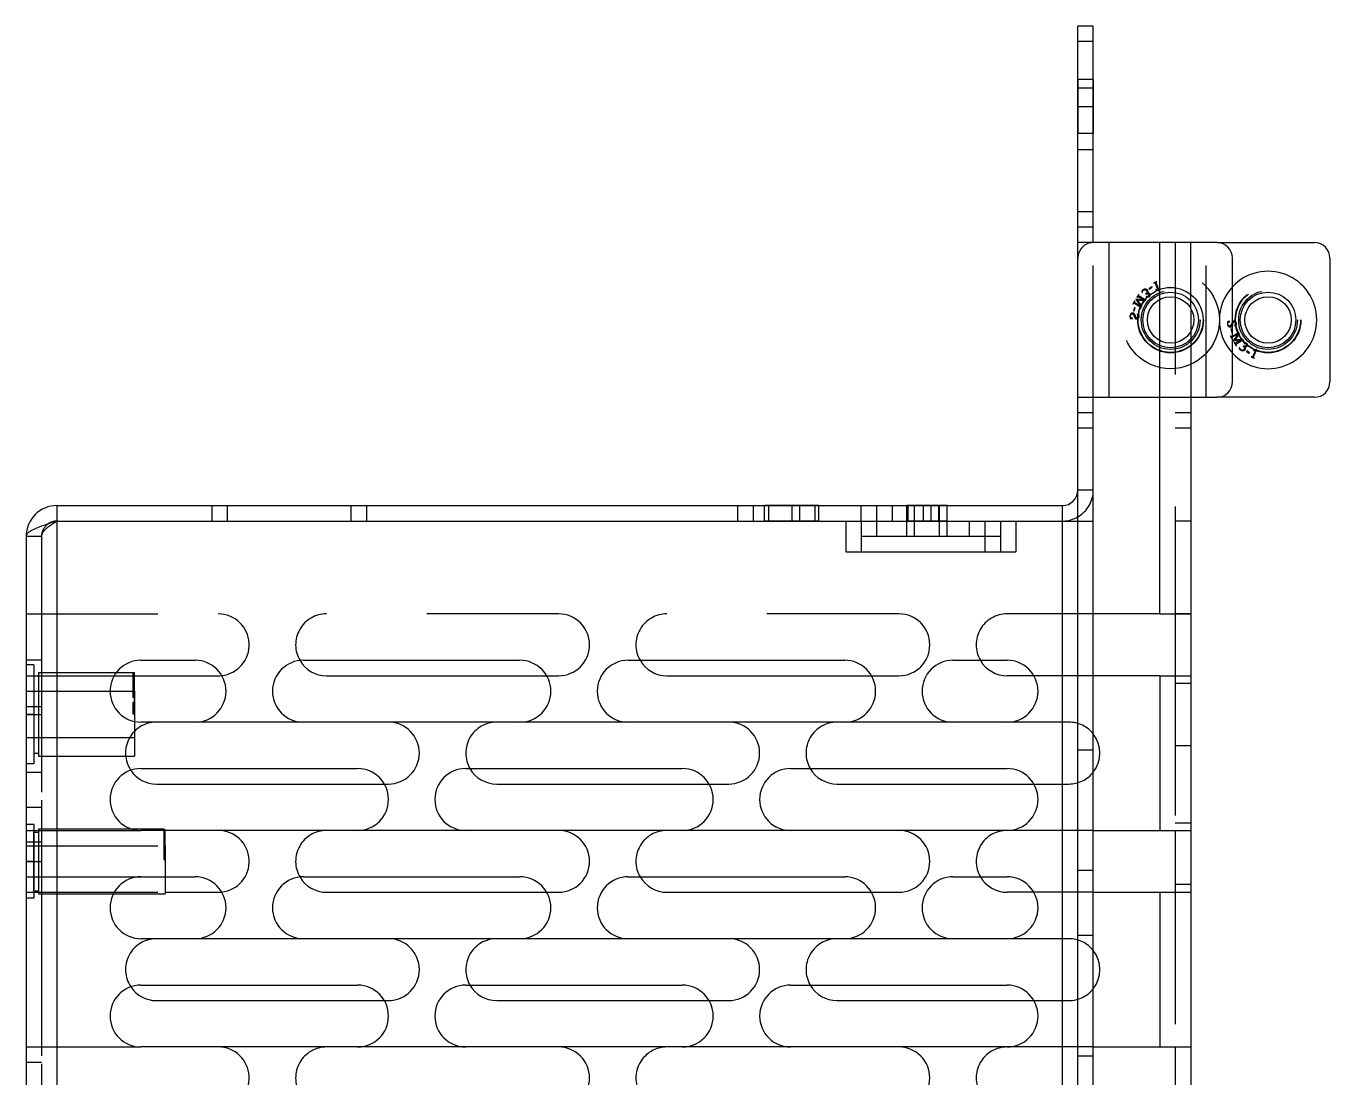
# Model space of a CAD drawing. Header units: millimetres. Extents: x 0 to 8948, y -1340 to 1100.
# Drawn here: x 4561 to 4645.3, y -681.3 to -613.3 of the extents above; entities that cross this region are included whole.
import ezdxf

# ---------------------------------------------------------------- set-up
doc = ezdxf.new("R2010")
doc.units = ezdxf.units.MM
doc.header["$LTSCALE"] = 85.25
doc.linetypes.add('HIDDEN', pattern=[0.2, 0.1, -0.1])
doc.layers.get('0').update_dxf_attribs({"linetype": 'CONTINUOUS'})
doc.layers.add('02___PRT_ALL_AXES', color=7, linetype='CONTINUOUS')
doc.layers.add('DEFAULT_2', color=8, linetype='HIDDEN')

msp = doc.modelspace()

# ---------------------------------------------------------------- linework, layer by layer
at = {"color": 3, "linetype": 'Continuous'}
for p, q in [((4628.959, -866.829), (4628.959, -613.329)), ((4637.959, -627.329), (4628.959, -627.329)), ((4630.959, -627.329), (4630.959, -637.329)), ((4638.959, -636.329), (4638.959, -628.329)), ((4628.959, -637.329), (4637.959, -637.329)), ((4562.959, -644.329), (4627.959, -644.329)), ((4562.959, -850.329), (4562.959, -645.329)), ((4562.959, -645.329), (4613.959, -645.329)), ((4613.959, -645.329), (4613.959, -647.329)), ((4614.959, -645.329), (4614.959, -647.329)), ((4622.959, -647.329), (4622.959, -645.329)), ((4623.959, -645.329), (4623.959, -647.329)), ((4623.959, -645.329), (4628.959, -645.329)), ((4627.959, -787.574), (4627.959, -645.329)), ((4560.959, -646.329), (4560.959, -849.329)), ((4613.959, -647.329), (4623.959, -647.329)), ((4568.388, -654.329), (4571.888, -654.329)), ((4578.888, -654.329), (4592.888, -654.329)), ((4599.888, -654.329), (4613.888, -654.329)), ((4620.888, -654.329), (4624.388, -654.329)), ((4571.888, -658.329), (4568.388, -658.329)), ((4592.888, -658.329), (4578.888, -658.329)), ((4613.888, -658.329), (4599.888, -658.329)), ((4624.388, -658.329), (4620.888, -658.329)), ((4568.388, -661.329), (4582.388, -661.329)), ((4589.388, -661.329), (4603.388, -661.329)), ((4610.388, -661.329), (4624.388, -661.329)), ((4582.388, -665.329), (4568.388, -665.329)), ((4603.388, -665.329), (4589.388, -665.329)), ((4624.388, -665.329), (4610.388, -665.329)), ((4635.259, -665.329), (4635.259, -669.329)), ((4568.388, -668.329), (4571.888, -668.329)), ((4578.888, -668.329), (4592.888, -668.329)), ((4599.888, -668.329), (4613.888, -668.329)), ((4620.888, -668.329), (4624.388, -668.329)), ((4571.888, -672.329), (4568.388, -672.329)), ((4592.888, -672.329), (4578.888, -672.329)), ((4613.888, -672.329), (4599.888, -672.329)), ((4624.388, -672.329), (4620.888, -672.329)), ((4568.388, -675.329), (4582.388, -675.329)), ((4589.388, -675.329), (4603.388, -675.329)), ((4610.388, -675.329), (4624.388, -675.329)), ((4582.388, -679.329), (4568.388, -679.329)), ((4603.388, -679.329), (4589.388, -679.329)), ((4624.388, -679.329), (4610.388, -679.329)), ((4635.259, -679.329), (4635.259, -683.329))]:
    msp.add_line(p, q, dxfattribs=at)
at = {"color": 7, "linetype": 'Continuous'}
for p, q in [((4629.959, -613.329), (4628.959, -613.329)), ((4629.959, -627.329), (4629.959, -613.329)), ((4629.959, -614.329), (4628.959, -614.329)), ((4629.959, -625.329), (4628.959, -625.329)), ((4629.959, -626.329), (4628.959, -626.329)), ((4637.959, -627.329), (4644.259, -627.329)), ((4645.259, -628.329), (4645.259, -636.329)), ((4634.259, -633.65), (4634.259, -631.009)), ((4636.259, -631.586), (4636.259, -633.073)), ((4639.095, -632.7), (4639.094, -632.688)), ((4639.094, -632.7), (4639.198, -632.692)), ((4639.316, -633.084), (4639.303, -633.092)), ((4639.303, -633.092), (4639.338, -633.168)), ((4639.338, -633.168), (4638.959, -633.396)), ((4638.959, -633.427), (4639.342, -633.196)), ((4639.342, -633.196), (4639.002, -633.683)), ((4639.002, -633.683), (4639.538, -633.598)), ((4639.079, -633.774), (4639.066, -633.781)), ((4639.116, -633.815), (4639.079, -633.774)), ((4639.122, -633.636), (4639.404, -633.231)), ((4639.603, -633.561), (4639.122, -633.636)), ((4639.538, -633.598), (4639.175, -633.817)), ((4639.213, -633.997), (4639.186, -633.922)), ((4639.216, -633.874), (4639.57, -633.661)), ((4639.64, -633.673), (4639.679, -633.715)), ((4639.679, -633.715), (4639.691, -633.707)), ((4639.695, -633.843), (4639.701, -633.86)), ((4639.2, -634.004), (4639.213, -633.997)), ((4639.412, -634.129), (4639.395, -634.136)), ((4639.647, -634.019), (4639.643, -634.038)), ((4639.878, -634.329), (4639.858, -634.363)), ((4639.858, -634.363), (4640.04, -634.477)), ((4640.061, -634.443), (4639.878, -634.329)), ((4640.04, -634.477), (4640.061, -634.443)), ((4640.178, -634.71), (4640.172, -634.723)), ((4640.225, -634.721), (4640.178, -634.71)), ((4640.44, -634.285), (4640.268, -634.7)), ((4640.308, -634.288), (4640.313, -634.308)), ((4640.313, -634.308), (4640.44, -634.285)), ((4640.323, -634.723), (4640.523, -634.241)), ((4640.374, -634.792), (4640.338, -634.769)), ((4640.523, -634.241), (4640.495, -634.23)), ((4640.369, -634.805), (4640.374, -634.792)), ((4629.959, -731.329), (4629.959, -637.329)), ((4634.259, -651.329), (4634.259, -637.329)), ((4636.259, -637.329), (4636.259, -651.329)), ((4644.259, -637.329), (4637.959, -637.329)), ((4629.959, -638.329), (4628.959, -638.329)), ((4629.959, -639.329), (4628.959, -639.329)), ((4562.959, -645.329), (4562.959, -644.329)), ((4627.959, -645.329), (4627.959, -644.329)), ((4613.959, -645.329), (4623.959, -645.329)), ((4623.959, -646.329), (4622.959, -646.329)), ((4634.259, -651.329), (4636.259, -651.329)), ((4567.859, -655.136), (4567.859, -655.147)), ((4567.859, -655.136), (4567.959, -655.136)), ((4567.859, -655.147), (4567.959, -655.147)), ((4567.859, -655.471), (4567.859, -655.563)), ((4567.859, -655.471), (4567.959, -655.471)), ((4567.959, -655.479), (4567.859, -655.479)), ((4567.959, -655.523), (4567.859, -655.523)), ((4567.959, -655.536), (4567.859, -655.536)), ((4567.959, -655.539), (4567.859, -655.539)), ((4567.859, -655.563), (4567.959, -655.563)), ((4567.959, -657.829), (4567.959, -655.129)), ((4567.959, -655.329), (4573.388, -655.329)), ((4580.388, -655.329), (4594.611, -655.329)), ((4602.388, -655.329), (4615.611, -655.329)), ((4634.259, -655.329), (4634.259, -665.329)), ((4634.259, -655.329), (4636.259, -655.329)), ((4636.259, -655.329), (4636.259, -719.659)), ((4567.859, -657.079), (4567.859, -657.198)), ((4567.859, -657.079), (4567.959, -657.079)), ((4567.859, -657.198), (4567.959, -657.198)), ((4569.388, -662.329), (4584.111, -662.329)), ((4591.388, -662.329), (4605.111, -662.329)), ((4613.388, -662.329), (4626.111, -662.329)), ((4569.859, -665.234), (4569.859, -665.259)), ((4569.859, -665.259), (4569.959, -665.259)), ((4629.959, -665.329), (4636.259, -665.329)), ((4569.959, -669.329), (4573.388, -669.329)), ((4580.388, -669.329), (4594.611, -669.329)), ((4602.388, -669.329), (4615.611, -669.329)), ((4626.111, -669.329), (4624.388, -669.329)), ((4629.959, -669.329), (4636.259, -669.329)), ((4634.259, -669.329), (4634.259, -679.329)), ((4569.388, -676.329), (4584.111, -676.329)), ((4591.388, -676.329), (4605.111, -676.329)), ((4613.388, -676.329), (4626.111, -676.329)), ((4629.959, -679.329), (4636.259, -679.329))]:
    msp.add_line(p, q, dxfattribs=at)
for centre, radius in [((4634.959, -632.329), 1.8), ((4641.259, -632.329), 1.8), ((4634.959, -632.329), 1.5), ((4641.259, -632.329), 1.5)]:
    msp.add_circle(centre, radius, dxfattribs=at)
at = {"color": 3, "linetype": 'Continuous'}
for centre, radius, start, end in [((4637.959, -628.329), 1, 0, 90), ((4637.959, -636.329), 1, 270, 0), ((4627.959, -643.329), 1, 270, 0), ((4562.959, -646.329), 2, 90, 180), ((4568.388, -656.329), 2, 90, 270), ((4571.888, -656.329), 2, 270, 90), ((4578.888, -656.329), 2, 90, 270), ((4592.888, -656.329), 2, 270, 90), ((4599.888, -656.329), 2, 90, 270), ((4613.888, -656.329), 2, 270, 90), ((4620.888, -656.329), 2, 90, 270), ((4624.388, -656.329), 2, 270, 90), ((4568.388, -663.329), 2, 90, 270), ((4582.388, -663.329), 2, 270, 90), ((4589.388, -663.329), 2, 90, 270), ((4603.388, -663.329), 2, 270, 90), ((4610.388, -663.329), 2, 90, 270), ((4624.388, -663.329), 2, 270, 90), ((4568.388, -670.329), 2, 90, 270), ((4571.888, -670.329), 2, 270, 90), ((4578.888, -670.329), 2, 90, 270), ((4592.888, -670.329), 2, 270, 90), ((4599.888, -670.329), 2, 90, 270), ((4613.888, -670.329), 2, 270, 90), ((4620.888, -670.329), 2, 90, 270), ((4624.388, -670.329), 2, 270, 90), ((4568.388, -677.329), 2, 90, 270), ((4582.388, -677.329), 2, 270, 90), ((4589.388, -677.329), 2, 90, 270), ((4603.388, -677.329), 2, 270, 90), ((4610.388, -677.329), 2, 90, 270), ((4624.388, -677.329), 2, 270, 90)]:
    msp.add_arc(centre, radius, start, end, dxfattribs=at)
at = {"color": 7, "linetype": 'Continuous'}
for centre, radius, start, end in [((4644.259, -628.329), 1, 0, 90), ((4641.259, -632.329), 3.15, 222.95825, 137.04274), ((4640.878, -632.896), 1.438, 207.53662, 211.08982), ((4644.259, -636.329), 1, 270, 0), ((4562.959, -646.329), 1, 90, 125.03149), ((4627.959, -643.329), 2, 271.54435, 300.13533), ((4580.388, -653.329), 2, 210.7896, 270), ((4602.388, -653.329), 2, 210.12825, 270), ((4573.388, -653.329), 2, 270, 276.10088), ((4628.388, -660.329), 2, 321.87082, 38.12918), ((4569.388, -660.329), 2, 214.01758, 270), ((4591.388, -660.329), 2, 210.12825, 270), ((4613.388, -660.329), 2, 210.12825, 270), ((4580.388, -667.329), 2, 210.7896, 270), ((4602.388, -667.329), 2, 210.12825, 270), ((4624.388, -667.329), 2, 210.12825, 270), ((4573.388, -667.329), 2, 270, 276.10088), ((4628.388, -674.329), 2, 321.87082, 38.12918), ((4569.388, -674.329), 2, 214.01758, 270), ((4591.388, -674.329), 2, 210.12825, 270), ((4613.388, -674.329), 2, 210.12825, 270)]:
    msp.add_arc(centre, radius, start, end, dxfattribs=at)
for points in [[(4638.959, -632.647), (4638.967, -632.63), (4638.975, -632.611), (4638.983, -632.591)], [(4639.058, -632.394), (4639.023, -632.397), (4638.994, -632.412), (4638.97, -632.44)], [(4638.983, -632.591), (4639.006, -632.532), (4639.024, -632.492), (4639.039, -632.472)], [(4639.039, -632.472), (4639.054, -632.453), (4639.072, -632.442), (4639.092, -632.44)], [(4639.169, -632.432), (4639.137, -632.402), (4639.1, -632.389), (4639.058, -632.394)], [(4639.092, -632.44), (4639.117, -632.438), (4639.14, -632.446), (4639.161, -632.466)], [(4639.198, -632.545), (4639.205, -632.614), (4639.171, -632.661), (4639.094, -632.688)], [(4639.161, -632.466), (4639.182, -632.486), (4639.195, -632.513), (4639.198, -632.545)], [(4639.224, -632.557), (4639.218, -632.504), (4639.199, -632.462), (4639.169, -632.432)], [(4639.198, -632.692), (4639.221, -632.655), (4639.23, -632.609), (4639.224, -632.557)], [(4639.359, -633.161), (4639.334, -633.119), (4639.319, -633.094), (4639.316, -633.084)], [(4639.066, -633.781), (4639.093, -633.823), (4639.116, -633.859), (4639.136, -633.891)], [(4639.141, -633.831), (4639.134, -633.831), (4639.126, -633.825), (4639.116, -633.815)], [(4639.136, -633.891), (4639.15, -633.916), (4639.172, -633.953), (4639.2, -634.004)], [(4639.175, -633.817), (4639.159, -633.826), (4639.148, -633.831), (4639.141, -633.831)], [(4639.186, -633.922), (4639.182, -633.912), (4639.182, -633.904), (4639.186, -633.897)], [(4639.186, -633.897), (4639.189, -633.891), (4639.2, -633.883), (4639.216, -633.874)], [(4639.404, -633.231), (4639.395, -633.218), (4639.379, -633.195), (4639.359, -633.161)], [(4639.57, -633.661), (4639.584, -633.652), (4639.597, -633.647), (4639.607, -633.65)], [(4639.607, -633.65), (4639.616, -633.652), (4639.627, -633.659), (4639.64, -633.673)], [(4639.691, -633.707), (4639.677, -633.686), (4639.662, -633.664), (4639.647, -633.639)], [(4639.804, -633.816), (4639.772, -633.814), (4639.736, -633.823), (4639.695, -633.843)], [(4639.701, -633.86), (4639.728, -633.848), (4639.755, -633.843), (4639.78, -633.846)], [(4639.78, -633.846), (4639.806, -633.85), (4639.829, -633.859), (4639.847, -633.876)], [(4639.894, -633.856), (4639.866, -633.83), (4639.836, -633.818), (4639.804, -633.816)], [(4639.847, -633.876), (4639.865, -633.892), (4639.875, -633.912), (4639.877, -633.934)], [(4639.877, -633.934), (4639.88, -633.957), (4639.873, -633.978), (4639.856, -633.996)], [(4639.938, -633.935), (4639.934, -633.905), (4639.919, -633.879), (4639.894, -633.856)], [(4639.921, -634.006), (4639.937, -633.988), (4639.942, -633.965), (4639.938, -633.935)], [(4639.395, -634.136), (4639.386, -634.146), (4639.386, -634.162), (4639.396, -634.184)], [(4639.396, -634.184), (4639.406, -634.205), (4639.426, -634.231), (4639.457, -634.259)], [(4639.432, -634.136), (4639.426, -634.131), (4639.42, -634.128), (4639.412, -634.129)], [(4639.448, -634.171), (4639.444, -634.154), (4639.439, -634.142), (4639.432, -634.136)], [(4639.486, -634.258), (4639.468, -634.242), (4639.455, -634.213), (4639.448, -634.171)], [(4639.457, -634.259), (4639.505, -634.302), (4639.558, -634.323), (4639.617, -634.321)], [(4639.59, -634.287), (4639.547, -634.292), (4639.513, -634.282), (4639.486, -634.258)], [(4639.701, -634.228), (4639.67, -634.263), (4639.633, -634.282), (4639.59, -634.287)], [(4639.617, -634.321), (4639.674, -634.319), (4639.723, -634.296), (4639.763, -634.252)], [(4639.643, -634.038), (4639.674, -634.039), (4639.698, -634.046), (4639.715, -634.062)], [(4639.699, -634.021), (4639.681, -634.02), (4639.663, -634.019), (4639.647, -634.019)], [(4639.856, -633.996), (4639.833, -634.021), (4639.781, -634.029), (4639.699, -634.021)], [(4639.743, -634.138), (4639.74, -634.17), (4639.726, -634.2), (4639.701, -634.228)], [(4639.715, -634.062), (4639.737, -634.081), (4639.746, -634.106), (4639.743, -634.138)], [(4639.755, -634.042), (4639.797, -634.045), (4639.831, -634.045), (4639.858, -634.04)], [(4639.808, -634.142), (4639.807, -634.102), (4639.789, -634.069), (4639.755, -634.042)], [(4639.763, -634.252), (4639.793, -634.218), (4639.808, -634.181), (4639.808, -634.142)], [(4639.858, -634.04), (4639.884, -634.035), (4639.905, -634.023), (4639.921, -634.006)], [(4640.172, -634.723), (4640.201, -634.734), (4640.235, -634.746), (4640.272, -634.762)], [(4640.268, -634.7), (4640.26, -634.718), (4640.245, -634.725), (4640.225, -634.721)], [(4640.272, -634.762), (4640.308, -634.777), (4640.34, -634.791), (4640.369, -634.805)], [(4640.495, -634.23), (4640.419, -634.259), (4640.357, -634.278), (4640.308, -634.288)], [(4640.338, -634.769), (4640.32, -634.757), (4640.315, -634.742), (4640.323, -634.723)]]:
    msp.add_open_spline(points, degree=3, dxfattribs=at)
at = {"color": 3, "linetype": 'Continuous'}
for points, knots in [([(4562.385, -645.515), (4562.193, -645.579), (4561.843, -645.7), (4561.441, -645.868), (4561.193, -646.014), (4561.04, -646.132), (4560.959, -646.254), (4560.959, -646.329)], [0, 0, 0, 0, 0.358974, 0.654126, 0.770894, 0.865748, 1, 1, 1, 1]), ([(4562.959, -645.329), (4562.815, -645.375), (4562.623, -645.436), (4562.432, -645.499), (4562.385, -645.515)], [0, 0, 0, 0, 0.754218, 1, 1, 1, 1])]:
    msp.add_open_spline(points, degree=3, knots=knots, dxfattribs=at)
at = {"layer": '02___PRT_ALL_AXES', "color": 8, "linetype": 'HIDDEN'}
for p, q in [((4629.959, -616.779), (4628.959, -616.779)), ((4628.959, -616.78), (4628.959, -620.279)), ((4629.959, -616.78), (4629.959, -620.279)), ((4628.959, -618.529), (4629.959, -618.529)), ((4629.959, -620.279), (4628.959, -620.279)), ((4629.959, -621.329), (4628.959, -621.329)), ((4608.709, -645.329), (4608.709, -644.329)), ((4612.209, -644.329), (4608.709, -644.329)), ((4610.459, -644.329), (4610.459, -645.329)), ((4612.209, -645.329), (4612.209, -644.329)), ((4617.909, -646.329), (4617.909, -644.329)), ((4620.509, -644.329), (4617.909, -644.329)), ((4618.409, -646.329), (4618.409, -644.329)), ((4618.959, -644.329), (4618.959, -645.329)), ((4619.459, -644.329), (4619.459, -645.329)), ((4620.009, -646.329), (4620.009, -644.329)), ((4620.509, -646.329), (4620.509, -644.329)), ((4612.209, -645.329), (4608.709, -645.329)), ((4620.509, -645.329), (4617.909, -645.329)), ((4620.509, -646.329), (4617.909, -646.329)), ((4629.959, -651.329), (4624.388, -651.329)), ((4636.259, -651.329), (4635.259, -651.329)), ((4561.959, -654.329), (4560.959, -654.329)), ((4560.959, -654.33), (4560.959, -775.329)), ((4561.959, -654.33), (4561.959, -775.329)), ((4561.759, -655.129), (4566.789, -655.129)), ((4629.959, -655.329), (4626.111, -655.329)), ((4635.259, -655.329), (4636.259, -655.329)), ((4636.259, -655.829), (4635.259, -655.829)), ((4635.259, -655.83), (4635.259, -668.829)), ((4636.259, -655.83), (4636.259, -668.829)), ((4560.959, -656.329), (4567.959, -656.329)), ((4567.959, -656.329), (4567.959, -657.829)), ((4561.959, -657.329), (4560.959, -657.329)), ((4560.959, -657.829), (4561.959, -657.829)), ((4567.959, -658.278), (4567.959, -660.529)), ((4560.959, -659.329), (4567.959, -659.329)), ((4635.259, -659.829), (4636.259, -659.829)), ((4561.759, -660.529), (4567.959, -660.529)), ((4561.959, -661.579), (4560.959, -661.579)), ((4560.959, -663.829), (4561.959, -663.829)), ((4635.259, -664.829), (4636.259, -664.829)), ((4561.459, -669.224), (4561.459, -665.434)), ((4561.459, -665.434), (4561.759, -665.434)), ((4561.759, -665.234), (4561.759, -669.424)), ((4561.759, -665.234), (4567.807, -665.234)), ((4561.959, -666.079), (4560.959, -666.079)), ((4560.959, -666.329), (4569.959, -666.329)), ((4569.959, -666.329), (4569.959, -668.329)), ((4560.959, -667.329), (4561.959, -667.329)), ((4560.959, -668.329), (4569.959, -668.329)), ((4561.459, -669.224), (4561.759, -669.224)), ((4636.259, -668.829), (4635.259, -668.829)), ((4561.759, -669.424), (4566.606, -669.424)), ((4561.959, -680.329), (4560.959, -680.329))]:
    msp.add_line(p, q, dxfattribs=at)
at = {"layer": '02___PRT_ALL_AXES', "color": 7, "linetype": 'Continuous'}
for p, q in [((4634.259, -651.329), (4629.959, -651.329)), ((4636.259, -651.329), (4636.259, -655.329)), ((4566.789, -655.129), (4567.959, -655.129)), ((4626.111, -655.329), (4624.388, -655.329)), ((4634.259, -655.329), (4629.959, -655.329)), ((4567.959, -657.829), (4567.959, -658.278)), ((4567.807, -665.234), (4569.859, -665.234)), ((4569.959, -668.329), (4569.959, -669.424)), ((4566.606, -669.424), (4569.959, -669.424))]:
    msp.add_line(p, q, dxfattribs=at)
at = {"layer": '02___PRT_ALL_AXES', "color": 3, "linetype": 'Continuous'}
msp.add_line((4635.259, -651.329), (4635.259, -655.329), dxfattribs=at)
msp.add_circle((4634.959, -632.329), 2.1, dxfattribs=at)
at = {"layer": '02___PRT_ALL_AXES', "color": 8, "linetype": 'HIDDEN'}
msp.add_circle((4641.259, -632.329), 2.1, dxfattribs=at)
msp.add_arc((4624.388, -653.329), 2, 90, 210.12825, dxfattribs=at)
at = {"layer": '02___PRT_ALL_AXES', "color": 7, "linetype": 'Continuous'}
msp.add_arc((4624.388, -653.329), 2, 210.12825, 270, dxfattribs=at)
at = {"layer": 'DEFAULT_2', "color": 8, "linetype": 'HIDDEN'}
for p, q in [((4628.959, -617.329), (4629.959, -617.329)), ((4629.959, -637.329), (4629.959, -627.329)), ((4634.259, -631.009), (4634.259, -627.329)), ((4635.259, -627.329), (4635.259, -651.329)), ((4636.259, -631.586), (4636.259, -627.329)), ((4637.259, -637.329), (4637.259, -627.329)), ((4633.095, -630.523), (4633.112, -630.53)), ((4633.74, -630.182), (4633.558, -630.296)), ((4633.558, -630.296), (4633.578, -630.33)), ((4633.578, -630.33), (4633.761, -630.216)), ((4633.761, -630.216), (4633.74, -630.182)), ((4633.872, -629.936), (4633.878, -629.949)), ((4633.878, -629.949), (4633.925, -629.938)), ((4633.968, -629.959), (4634.14, -630.374)), ((4634.013, -630.351), (4634.008, -630.371)), ((4634.14, -630.374), (4634.013, -630.351)), ((4634.223, -630.418), (4634.023, -629.936)), ((4634.038, -629.89), (4634.074, -629.867)), ((4634.074, -629.867), (4634.069, -629.854)), ((4634.195, -630.429), (4634.223, -630.418)), ((4632.517, -631.292), (4632.529, -631.299)), ((4632.529, -631.299), (4632.563, -631.261)), ((4632.615, -631.174), (4632.651, -631.098)), ((4632.626, -631.243), (4633.038, -631.491)), ((4632.651, -631.098), (4632.638, -631.09)), ((4633.042, -631.463), (4632.64, -631.221)), ((4632.702, -630.976), (4633.042, -631.463)), ((4633.238, -631.061), (4632.702, -630.976)), ((4632.766, -630.877), (4632.779, -630.885)), ((4632.779, -630.885), (4632.816, -630.844)), ((4633.104, -631.428), (4632.822, -631.023)), ((4632.822, -631.023), (4633.303, -631.098)), ((4632.875, -630.842), (4633.238, -631.061)), ((4632.886, -630.736), (4632.913, -630.662)), ((4632.913, -630.662), (4632.9, -630.655)), ((4633.27, -630.998), (4632.916, -630.785)), ((4633.379, -630.944), (4633.34, -630.986)), ((4633.343, -630.621), (4633.347, -630.64)), ((4633.391, -630.952), (4633.379, -630.944)), ((4633.401, -630.799), (4633.395, -630.816)), ((4632.358, -632.233), (4632.493, -632.238)), ((4632.493, -632.238), (4632.495, -632.225)), ((4632.625, -631.528), (4632.562, -631.734)), ((4632.562, -631.734), (4632.599, -631.745)), ((4632.599, -631.745), (4632.662, -631.539)), ((4632.662, -631.539), (4632.625, -631.528)), ((4632.795, -631.959), (4632.794, -631.971)), ((4632.898, -631.967), (4632.795, -631.959)), ((4633.038, -631.491), (4633.003, -631.567)), ((4633.003, -631.567), (4633.016, -631.575)), ((4636.259, -633.073), (4636.259, -637.329)), ((4638.793, -632.421), (4638.658, -632.426)), ((4638.793, -632.421), (4638.795, -632.434)), ((4638.899, -632.914), (4638.862, -632.925)), ((4638.862, -632.925), (4638.925, -633.131)), ((4638.962, -633.12), (4638.899, -632.914)), ((4634.259, -637.329), (4634.259, -633.65)), ((4638.829, -633.36), (4638.817, -633.367)), ((4638.863, -633.398), (4638.829, -633.36)), ((4638.951, -633.561), (4638.915, -633.485)), ((4638.925, -633.131), (4638.962, -633.12)), ((4638.959, -633.396), (4638.926, -633.416)), ((4638.938, -633.569), (4638.951, -633.561)), ((4638.94, -633.438), (4638.959, -633.427)), ((4636.259, -638.329), (4635.259, -638.329)), ((4636.259, -639.329), (4635.259, -639.329)), ((4629.959, -643.329), (4628.959, -643.329)), ((4572.959, -644.329), (4572.959, -645.329)), ((4573.959, -644.329), (4573.959, -645.329)), ((4581.959, -644.329), (4581.959, -645.329)), ((4582.959, -644.329), (4582.959, -645.329)), ((4606.959, -644.329), (4606.959, -645.329)), ((4607.959, -644.329), (4607.959, -645.329)), ((4608.959, -644.329), (4608.959, -645.329)), ((4610.959, -644.329), (4610.959, -645.329)), ((4611.959, -644.329), (4611.959, -645.329)), ((4614.959, -645.329), (4614.959, -644.329)), ((4615.959, -646.329), (4615.959, -644.329)), ((4616.959, -644.329), (4616.959, -645.329)), ((4617.959, -644.329), (4617.959, -645.329)), ((4618.959, -644.329), (4618.959, -645.329)), ((4619.959, -644.329), (4619.959, -645.329)), ((4621.959, -646.329), (4621.959, -645.329)), ((4624.959, -645.329), (4624.959, -647.329)), ((4628.959, -645.329), (4629.959, -645.329)), ((4636.259, -645.329), (4635.259, -645.329)), ((4561.959, -646.329), (4560.959, -646.329)), ((4561.959, -646.329), (4561.959, -849.329)), ((4622.959, -646.329), (4614.959, -646.329)), ((4623.959, -647.329), (4624.959, -647.329)), ((4560.959, -651.329), (4573.388, -651.329)), ((4595.388, -651.329), (4580.388, -651.329)), ((4617.388, -651.329), (4602.388, -651.329)), ((4561.459, -654.629), (4560.959, -654.629)), ((4561.459, -654.629), (4561.459, -661.029)), ((4560.959, -655.329), (4567.959, -655.329)), ((4561.759, -655.13), (4561.759, -660.529)), ((4567.859, -655.132), (4567.859, -655.136)), ((4567.859, -655.132), (4567.959, -655.132)), ((4567.859, -655.144), (4567.959, -655.144)), ((4567.859, -655.147), (4567.859, -655.471)), ((4567.859, -655.189), (4567.959, -655.189)), ((4567.859, -655.219), (4567.959, -655.219)), ((4567.959, -655.242), (4567.859, -655.242)), ((4567.959, -655.441), (4567.859, -655.441)), ((4567.959, -655.446), (4567.859, -655.446)), ((4567.959, -655.448), (4567.859, -655.448)), ((4567.959, -655.551), (4567.859, -655.551)), ((4567.859, -655.563), (4567.859, -656.746)), ((4567.959, -655.575), (4567.859, -655.575)), ((4567.959, -655.577), (4567.859, -655.577)), ((4567.959, -655.62), (4567.859, -655.62)), ((4567.959, -655.639), (4567.859, -655.639)), ((4567.959, -655.699), (4567.859, -655.699)), ((4567.959, -655.711), (4567.859, -655.711)), ((4567.959, -655.751), (4567.859, -655.751)), ((4567.959, -655.768), (4567.859, -655.768)), ((4567.959, -655.809), (4567.859, -655.809)), ((4567.959, -655.844), (4567.859, -655.844)), ((4594.611, -655.329), (4595.388, -655.329)), ((4615.611, -655.329), (4617.388, -655.329)), ((4635.259, -655.329), (4635.259, -665.329)), ((4567.959, -655.856), (4567.859, -655.856)), ((4567.959, -655.895), (4567.859, -655.895)), ((4567.959, -655.895), (4567.859, -655.895)), ((4567.959, -655.909), (4567.859, -655.909)), ((4567.959, -655.929), (4567.859, -655.929)), ((4567.959, -655.938), (4567.859, -655.938)), ((4567.959, -655.948), (4567.859, -655.948)), ((4567.959, -655.968), (4567.859, -655.968)), ((4567.959, -655.98), (4567.859, -655.98)), ((4567.959, -655.982), (4567.859, -655.982)), ((4567.959, -655.984), (4567.859, -655.984)), ((4567.959, -655.989), (4567.859, -655.989)), ((4567.959, -656.011), (4567.859, -656.011)), ((4567.959, -656.043), (4567.859, -656.043)), ((4567.959, -656.045), (4567.859, -656.045)), ((4567.959, -656.061), (4567.859, -656.061)), ((4567.959, -656.073), (4567.859, -656.073)), ((4567.959, -656.078), (4567.859, -656.078)), ((4567.959, -656.098), (4567.859, -656.098)), ((4567.959, -656.112), (4567.859, -656.112)), ((4567.959, -656.112), (4567.859, -656.112)), ((4567.959, -656.119), (4567.859, -656.119)), ((4567.959, -656.156), (4567.859, -656.156)), ((4567.959, -656.158), (4567.859, -656.158)), ((4567.959, -656.169), (4567.859, -656.169)), ((4567.959, -656.17), (4567.859, -656.17)), ((4567.959, -656.188), (4567.859, -656.188)), ((4567.959, -656.189), (4567.859, -656.189)), ((4567.959, -656.234), (4567.859, -656.234)), ((4567.959, -656.26), (4567.859, -656.26)), ((4567.959, -656.264), (4567.859, -656.264)), ((4567.959, -656.268), (4567.859, -656.268)), ((4567.959, -656.301), (4567.859, -656.301)), ((4567.959, -656.303), (4567.859, -656.303)), ((4567.959, -656.318), (4567.859, -656.318)), ((4567.959, -656.334), (4567.859, -656.334)), ((4567.959, -656.338), (4567.859, -656.338)), ((4567.959, -656.355), (4567.859, -656.355)), ((4567.959, -656.361), (4567.859, -656.361)), ((4567.959, -656.362), (4567.859, -656.362)), ((4567.959, -656.366), (4567.859, -656.366)), ((4567.959, -656.383), (4567.859, -656.383)), ((4567.959, -656.417), (4567.859, -656.417)), ((4567.959, -656.427), (4567.859, -656.427)), ((4567.959, -656.44), (4567.859, -656.44)), ((4567.959, -656.447), (4567.859, -656.447)), ((4567.959, -656.461), (4567.859, -656.461)), ((4567.959, -656.508), (4567.859, -656.508)), ((4567.959, -656.512), (4567.859, -656.512)), ((4567.959, -656.537), (4567.859, -656.537)), ((4567.959, -656.546), (4567.859, -656.546)), ((4567.959, -656.561), (4567.859, -656.561)), ((4567.959, -656.571), (4567.859, -656.571)), ((4567.959, -656.595), (4567.859, -656.595)), ((4567.959, -656.6), (4567.859, -656.6)), ((4567.959, -656.647), (4567.859, -656.647)), ((4567.959, -656.681), (4567.859, -656.681)), ((4567.959, -656.742), (4567.859, -656.742)), ((4567.959, -656.746), (4567.859, -656.746)), ((4567.859, -657.068), (4567.859, -657.079)), ((4567.959, -657.068), (4567.859, -657.068)), ((4567.959, -657.092), (4567.859, -657.092)), ((4567.859, -657.198), (4567.859, -657.823)), ((4561.459, -657.829), (4560.959, -657.829)), ((4567.959, -657.678), (4567.859, -657.678)), ((4567.959, -657.8), (4567.859, -657.8)), ((4567.959, -657.823), (4567.859, -657.823)), ((4578.888, -658.329), (4571.888, -658.329)), ((4599.888, -658.329), (4592.888, -658.329)), ((4620.888, -658.329), (4613.888, -658.329)), ((4628.388, -658.329), (4624.388, -658.329)), ((4561.459, -660.329), (4561.759, -660.329)), ((4628.959, -660.109), (4629.959, -660.109)), ((4561.459, -661.029), (4560.959, -661.029)), ((4584.111, -662.329), (4584.388, -662.329)), ((4605.111, -662.329), (4606.388, -662.329)), ((4626.111, -662.329), (4628.388, -662.329)), ((4561.459, -664.954), (4560.959, -664.954)), ((4561.459, -664.954), (4561.459, -669.704)), ((4560.959, -665.329), (4568.388, -665.329)), ((4569.859, -665.259), (4569.859, -667.202)), ((4569.859, -665.279), (4569.959, -665.279)), ((4569.959, -665.331), (4569.859, -665.331)), ((4569.959, -665.347), (4569.859, -665.347)), ((4569.959, -665.352), (4569.859, -665.352)), ((4569.859, -665.779), (4569.959, -665.779)), ((4569.959, -665.801), (4569.859, -665.801)), ((4569.959, -665.834), (4569.859, -665.834)), ((4569.959, -665.839), (4569.859, -665.839)), ((4569.959, -665.86), (4569.859, -665.86)), ((4569.959, -665.864), (4569.859, -665.864)), ((4569.859, -665.868), (4569.959, -665.868)), ((4569.959, -665.868), (4569.859, -665.868)), ((4569.959, -665.884), (4569.859, -665.884)), ((4569.959, -665.948), (4569.859, -665.948)), ((4569.959, -665.952), (4569.859, -665.952)), ((4569.959, -667.329), (4569.959, -665.259)), ((4589.388, -665.329), (4582.388, -665.329)), ((4610.388, -665.329), (4603.388, -665.329)), ((4629.959, -665.329), (4624.388, -665.329)), ((4569.959, -665.98), (4569.859, -665.98)), ((4569.959, -665.981), (4569.859, -665.981)), ((4569.959, -665.991), (4569.859, -665.991)), ((4569.959, -665.994), (4569.859, -665.994)), ((4569.959, -666.005), (4569.859, -666.005)), ((4569.959, -666.008), (4569.859, -666.008)), ((4569.959, -666.009), (4569.859, -666.009)), ((4569.959, -666.011), (4569.859, -666.011)), ((4569.959, -666.016), (4569.859, -666.016)), ((4569.959, -666.04), (4569.859, -666.04)), ((4569.959, -666.047), (4569.859, -666.047)), ((4569.959, -666.05), (4569.859, -666.05)), ((4569.959, -666.059), (4569.859, -666.059)), ((4569.959, -666.07), (4569.859, -666.07)), ((4569.959, -666.075), (4569.859, -666.075)), ((4569.959, -666.076), (4569.859, -666.076)), ((4569.859, -666.091), (4569.959, -666.091)), ((4569.959, -666.095), (4569.859, -666.095)), ((4569.959, -666.103), (4569.859, -666.103)), ((4569.959, -666.111), (4569.859, -666.111)), ((4569.959, -666.127), (4569.859, -666.127)), ((4569.959, -666.13), (4569.859, -666.13)), ((4569.959, -666.164), (4569.859, -666.164)), ((4569.959, -666.171), (4569.859, -666.171)), ((4569.959, -666.178), (4569.859, -666.178)), ((4569.959, -666.196), (4569.859, -666.196)), ((4569.959, -666.208), (4569.859, -666.208)), ((4569.959, -666.217), (4569.859, -666.217)), ((4569.959, -666.218), (4569.859, -666.218)), ((4569.959, -666.22), (4569.859, -666.22)), ((4569.959, -666.222), (4569.859, -666.222)), ((4569.859, -666.231), (4569.959, -666.231)), ((4569.959, -666.233), (4569.859, -666.233)), ((4569.959, -666.235), (4569.859, -666.235)), ((4569.959, -666.288), (4569.859, -666.288)), ((4569.959, -666.303), (4569.859, -666.303)), ((4569.959, -666.389), (4569.859, -666.389)), ((4569.959, -666.391), (4569.859, -666.391)), ((4569.959, -666.419), (4569.859, -666.419)), ((4569.959, -666.459), (4569.859, -666.459)), ((4569.959, -666.487), (4569.859, -666.487)), ((4569.959, -666.489), (4569.859, -666.489)), ((4569.859, -666.49), (4569.959, -666.49)), ((4569.959, -666.491), (4569.859, -666.491)), ((4569.959, -666.496), (4569.859, -666.496)), ((4569.959, -666.506), (4569.859, -666.506)), ((4569.959, -666.516), (4569.859, -666.516)), ((4569.959, -666.521), (4569.859, -666.521)), ((4569.959, -666.551), (4569.859, -666.551)), ((4569.859, -666.585), (4569.959, -666.585)), ((4569.959, -666.591), (4569.859, -666.591)), ((4569.959, -666.592), (4569.859, -666.592)), ((4569.959, -666.598), (4569.859, -666.598)), ((4569.959, -666.603), (4569.859, -666.603)), ((4569.959, -666.607), (4569.859, -666.607)), ((4569.959, -666.608), (4569.859, -666.608)), ((4569.859, -666.609), (4569.959, -666.609)), ((4569.959, -666.648), (4569.859, -666.648)), ((4569.959, -666.653), (4569.859, -666.653)), ((4569.859, -666.667), (4569.959, -666.667)), ((4569.959, -666.678), (4569.859, -666.678)), ((4569.959, -666.689), (4569.859, -666.689)), ((4569.959, -666.705), (4569.859, -666.705)), ((4569.959, -666.708), (4569.859, -666.708)), ((4569.959, -666.721), (4569.859, -666.721)), ((4569.959, -666.77), (4569.859, -666.77)), ((4569.959, -666.782), (4569.859, -666.782)), ((4569.959, -666.787), (4569.859, -666.787)), ((4569.959, -666.798), (4569.859, -666.798)), ((4561.459, -667.329), (4560.959, -667.329)), ((4569.959, -666.842), (4569.859, -666.842)), ((4569.959, -666.848), (4569.859, -666.848)), ((4569.959, -666.86), (4569.859, -666.86)), ((4569.959, -666.89), (4569.859, -666.89)), ((4569.959, -666.892), (4569.859, -666.892)), ((4569.959, -666.903), (4569.859, -666.903)), ((4569.959, -666.908), (4569.859, -666.908)), ((4569.959, -666.911), (4569.859, -666.911)), ((4569.959, -666.92), (4569.859, -666.92)), ((4569.959, -666.961), (4569.859, -666.961)), ((4569.959, -666.978), (4569.859, -666.978)), ((4569.959, -666.981), (4569.859, -666.981)), ((4569.959, -666.985), (4569.859, -666.985)), ((4569.959, -667.001), (4569.859, -667.001)), ((4569.959, -667.024), (4569.859, -667.024)), ((4569.959, -667.037), (4569.859, -667.037)), ((4569.959, -667.038), (4569.859, -667.038)), ((4569.959, -667.042), (4569.859, -667.042)), ((4569.959, -667.052), (4569.859, -667.052)), ((4569.959, -667.081), (4569.859, -667.081)), ((4569.959, -667.083), (4569.859, -667.083)), ((4569.959, -667.092), (4569.859, -667.092)), ((4569.959, -667.097), (4569.859, -667.097)), ((4569.959, -667.099), (4569.859, -667.099)), ((4569.959, -667.122), (4569.859, -667.122)), ((4569.959, -667.133), (4569.859, -667.133)), ((4569.959, -667.169), (4569.859, -667.169)), ((4569.959, -667.172), (4569.859, -667.172)), ((4569.959, -667.199), (4569.859, -667.199)), ((4569.959, -667.202), (4569.859, -667.202)), ((4628.959, -667.909), (4629.959, -667.909)), ((4560.959, -669.329), (4569.959, -669.329)), ((4594.611, -669.329), (4595.388, -669.329)), ((4615.611, -669.329), (4617.388, -669.329)), ((4629.959, -669.329), (4626.111, -669.329)), ((4635.259, -669.329), (4635.259, -679.329)), ((4561.459, -669.704), (4560.959, -669.704)), ((4578.888, -672.329), (4571.888, -672.329)), ((4599.888, -672.329), (4592.888, -672.329)), ((4620.888, -672.329), (4613.888, -672.329)), ((4628.388, -672.329), (4624.388, -672.329)), ((4628.959, -672.109), (4629.959, -672.109)), ((4584.111, -676.329), (4584.388, -676.329)), ((4605.111, -676.329), (4606.388, -676.329)), ((4626.111, -676.329), (4628.388, -676.329)), ((4560.959, -679.329), (4568.388, -679.329)), ((4589.388, -679.329), (4582.388, -679.329)), ((4610.388, -679.329), (4603.388, -679.329)), ((4629.959, -679.329), (4624.388, -679.329)), ((4628.959, -679.909), (4629.959, -679.909))]:
    msp.add_line(p, q, dxfattribs=at)
for centre, radius in [((4634.959, -632.329), 3.15), ((4634.959, -632.329), 2.125), ((4634.959, -632.329), 1.9), ((4641.259, -632.329), 2.125), ((4641.259, -632.329), 1.9)]:
    msp.add_circle(centre, radius, dxfattribs=at)
for centre, radius, start, end in [((4629.959, -628.329), 1, 90, 180), ((4641.259, -632.329), 3.15, 137.04274, 222.95825), ((4634.578, -631.763), 1.438, 148.91018, 152.46337), ((4627.959, -643.329), 2, 300.13533, 0), ((4562.959, -646.329), 1, 125.03149, 180), ((4627.959, -643.329), 2, 270, 271.54435), ((4573.388, -653.329), 2, 276.10088, 90), ((4580.388, -653.329), 2, 90, 210.7896), ((4595.388, -653.329), 2, 270, 90), ((4602.388, -653.329), 2, 90, 210.12825), ((4617.388, -653.329), 2, 270, 90), ((4569.388, -660.329), 2, 90, 214.01758), ((4584.388, -660.329), 2, 270, 90), ((4591.388, -660.329), 2, 90, 210.12825), ((4606.388, -660.329), 2, 270, 90), ((4613.388, -660.329), 2, 90, 210.12825), ((4628.388, -660.329), 2, 38.12918, 90), ((4628.388, -660.329), 2, 270, 321.87082), ((4573.388, -667.329), 2, 276.10088, 90), ((4580.388, -667.329), 2, 90, 210.7896), ((4595.388, -667.329), 2, 270, 90), ((4602.388, -667.329), 2, 90, 210.12825), ((4617.388, -667.329), 2, 270, 90), ((4624.388, -667.329), 2, 90, 210.12825), ((4569.388, -674.329), 2, 90, 214.01758), ((4584.388, -674.329), 2, 270, 90), ((4591.388, -674.329), 2, 90, 210.12825), ((4606.388, -674.329), 2, 270, 90), ((4613.388, -674.329), 2, 90, 210.12825), ((4628.388, -674.329), 2, 38.12918, 90), ((4628.388, -674.329), 2, 270, 321.87082), ((4573.388, -681.329), 2, 276.10088, 90), ((4580.388, -681.329), 2, 90, 210.7896), ((4595.388, -681.329), 2, 270, 90), ((4602.388, -681.329), 2, 90, 210.12825), ((4617.388, -681.329), 2, 270, 90), ((4624.388, -681.329), 2, 90, 210.12825)]:
    msp.add_arc(centre, radius, start, end, dxfattribs=at)
for points in [[(4633.096, -630.475), (4633.086, -630.497), (4633.086, -630.513), (4633.095, -630.523)], [(4633.157, -630.4), (4633.126, -630.428), (4633.106, -630.454), (4633.096, -630.475)], [(4633.112, -630.53), (4633.12, -630.53), (4633.126, -630.528), (4633.132, -630.523)], [(4633.132, -630.523), (4633.139, -630.517), (4633.144, -630.505), (4633.148, -630.488)], [(4633.148, -630.488), (4633.155, -630.446), (4633.168, -630.417), (4633.186, -630.401)], [(4633.317, -630.338), (4633.258, -630.336), (4633.205, -630.357), (4633.157, -630.4)], [(4633.186, -630.401), (4633.213, -630.377), (4633.247, -630.367), (4633.29, -630.372)], [(4633.29, -630.372), (4633.333, -630.377), (4633.37, -630.396), (4633.401, -630.43)], [(4633.463, -630.407), (4633.423, -630.363), (4633.374, -630.34), (4633.317, -630.338)], [(4633.401, -630.43), (4633.426, -630.459), (4633.44, -630.489), (4633.443, -630.521)], [(4633.443, -630.521), (4633.446, -630.553), (4633.437, -630.578), (4633.415, -630.597)], [(4633.455, -630.617), (4633.489, -630.59), (4633.507, -630.557), (4633.508, -630.517)], [(4633.508, -630.517), (4633.508, -630.478), (4633.493, -630.441), (4633.463, -630.407)], [(4633.972, -629.897), (4633.935, -629.913), (4633.901, -629.925), (4633.872, -629.936)], [(4633.925, -629.938), (4633.945, -629.934), (4633.96, -629.94), (4633.968, -629.959)], [(4634.069, -629.854), (4634.04, -629.868), (4634.008, -629.882), (4633.972, -629.897)], [(4634.008, -630.371), (4634.057, -630.381), (4634.119, -630.4), (4634.195, -630.429)], [(4634.023, -629.936), (4634.015, -629.917), (4634.02, -629.902), (4634.038, -629.89)], [(4632.58, -631.192), (4632.564, -631.218), (4632.543, -631.252), (4632.517, -631.292)], [(4632.563, -631.261), (4632.578, -631.244), (4632.589, -631.235), (4632.596, -631.234)], [(4632.638, -631.09), (4632.621, -631.122), (4632.601, -631.156), (4632.58, -631.192)], [(4632.596, -631.234), (4632.603, -631.232), (4632.614, -631.236), (4632.626, -631.243)], [(4632.64, -631.221), (4632.615, -631.206), (4632.607, -631.19), (4632.615, -631.174)], [(4632.836, -630.768), (4632.816, -630.8), (4632.793, -630.836), (4632.766, -630.877)], [(4632.816, -630.844), (4632.826, -630.834), (4632.834, -630.828), (4632.841, -630.828)], [(4632.9, -630.655), (4632.872, -630.706), (4632.85, -630.743), (4632.836, -630.768)], [(4632.841, -630.828), (4632.848, -630.828), (4632.859, -630.833), (4632.875, -630.842)], [(4632.886, -630.762), (4632.882, -630.755), (4632.882, -630.747), (4632.886, -630.736)], [(4632.916, -630.785), (4632.9, -630.775), (4632.889, -630.768), (4632.886, -630.762)], [(4633.307, -631.009), (4633.297, -631.011), (4633.284, -631.007), (4633.27, -630.998)], [(4633.34, -630.986), (4633.327, -631), (4633.316, -631.007), (4633.307, -631.009)], [(4633.415, -630.597), (4633.398, -630.612), (4633.374, -630.62), (4633.343, -630.621)], [(4633.347, -630.64), (4633.363, -630.64), (4633.381, -630.639), (4633.399, -630.638)], [(4633.347, -631.02), (4633.362, -630.995), (4633.377, -630.972), (4633.391, -630.952)], [(4633.395, -630.816), (4633.436, -630.836), (4633.472, -630.845), (4633.504, -630.843)], [(4633.399, -630.638), (4633.481, -630.63), (4633.533, -630.638), (4633.556, -630.663)], [(4633.48, -630.812), (4633.455, -630.816), (4633.428, -630.811), (4633.401, -630.799)], [(4633.558, -630.619), (4633.531, -630.614), (4633.497, -630.614), (4633.455, -630.617)], [(4633.547, -630.783), (4633.529, -630.8), (4633.506, -630.809), (4633.48, -630.812)], [(4633.504, -630.843), (4633.536, -630.841), (4633.566, -630.828), (4633.594, -630.803)], [(4633.577, -630.725), (4633.575, -630.747), (4633.565, -630.767), (4633.547, -630.783)], [(4633.556, -630.663), (4633.573, -630.681), (4633.58, -630.702), (4633.577, -630.725)], [(4633.621, -630.653), (4633.605, -630.635), (4633.584, -630.624), (4633.558, -630.619)], [(4633.594, -630.803), (4633.619, -630.78), (4633.634, -630.754), (4633.638, -630.724)], [(4633.638, -630.724), (4633.642, -630.694), (4633.637, -630.671), (4633.621, -630.653)], [(4632.332, -632.069), (4632.326, -632.128), (4632.335, -632.182), (4632.358, -632.233)], [(4632.394, -631.926), (4632.36, -631.958), (4632.339, -632.005), (4632.332, -632.069)], [(4632.39, -632.159), (4632.365, -632.125), (4632.355, -632.09), (4632.359, -632.052)], [(4632.359, -632.052), (4632.363, -632.017), (4632.376, -631.988), (4632.4, -631.966)], [(4632.495, -632.225), (4632.45, -632.215), (4632.416, -632.193), (4632.39, -632.159)], [(4632.523, -631.886), (4632.472, -631.881), (4632.429, -631.894), (4632.394, -631.926)], [(4632.4, -631.966), (4632.424, -631.944), (4632.45, -631.934), (4632.48, -631.937)], [(4632.48, -631.937), (4632.506, -631.94), (4632.528, -631.953), (4632.544, -631.974)], [(4632.618, -631.936), (4632.598, -631.908), (4632.566, -631.891), (4632.523, -631.886)], [(4632.544, -631.974), (4632.56, -631.996), (4632.577, -632.03), (4632.596, -632.078)], [(4632.596, -632.078), (4632.621, -632.145), (4632.646, -632.191), (4632.67, -632.219)], [(4632.683, -632.068), (4632.659, -632.008), (4632.637, -631.963), (4632.618, -631.936)], [(4632.67, -632.219), (4632.694, -632.246), (4632.723, -632.262), (4632.758, -632.265)], [(4632.739, -632.187), (4632.724, -632.167), (4632.706, -632.127), (4632.683, -632.068)], [(4632.792, -632.219), (4632.772, -632.216), (4632.754, -632.206), (4632.739, -632.187)], [(4632.758, -632.265), (4632.8, -632.27), (4632.837, -632.257), (4632.869, -632.227)], [(4632.861, -632.193), (4632.84, -632.213), (4632.817, -632.221), (4632.792, -632.219)], [(4632.794, -631.971), (4632.87, -631.998), (4632.905, -632.045), (4632.898, -632.114)], [(4632.898, -632.114), (4632.895, -632.146), (4632.882, -632.173), (4632.861, -632.193)], [(4632.869, -632.227), (4632.899, -632.197), (4632.918, -632.155), (4632.924, -632.102)], [(4632.924, -632.102), (4632.93, -632.05), (4632.921, -632.004), (4632.898, -631.967)], [(4633.016, -631.575), (4633.019, -631.565), (4633.034, -631.54), (4633.059, -631.498)], [(4633.059, -631.498), (4633.079, -631.464), (4633.095, -631.44), (4633.104, -631.428)], [(4638.658, -632.426), (4638.635, -632.477), (4638.626, -632.531), (4638.632, -632.59)], [(4638.632, -632.59), (4638.639, -632.653), (4638.66, -632.701), (4638.694, -632.733)], [(4638.659, -632.607), (4638.655, -632.569), (4638.665, -632.534), (4638.69, -632.5)], [(4638.7, -632.693), (4638.676, -632.671), (4638.663, -632.642), (4638.659, -632.607)], [(4638.69, -632.5), (4638.716, -632.466), (4638.75, -632.444), (4638.795, -632.434)], [(4638.694, -632.733), (4638.729, -632.765), (4638.772, -632.778), (4638.823, -632.773)], [(4638.78, -632.722), (4638.75, -632.725), (4638.724, -632.715), (4638.7, -632.693)], [(4638.844, -632.685), (4638.828, -632.706), (4638.806, -632.719), (4638.78, -632.722)], [(4638.823, -632.773), (4638.866, -632.768), (4638.898, -632.751), (4638.918, -632.723)], [(4638.896, -632.581), (4638.877, -632.629), (4638.86, -632.663), (4638.844, -632.685)], [(4638.959, -632.454), (4638.938, -632.482), (4638.918, -632.524), (4638.896, -632.581)], [(4638.918, -632.723), (4638.931, -632.705), (4638.945, -632.679), (4638.959, -632.647)], [(4638.97, -632.44), (4638.966, -632.444), (4638.963, -632.449), (4638.959, -632.454)], [(4638.817, -633.367), (4638.843, -633.407), (4638.864, -633.441), (4638.88, -633.467)], [(4638.896, -633.425), (4638.889, -633.424), (4638.878, -633.415), (4638.863, -633.398)], [(4638.88, -633.467), (4638.901, -633.503), (4638.921, -633.537), (4638.938, -633.569)], [(4638.926, -633.416), (4638.914, -633.423), (4638.903, -633.426), (4638.896, -633.425)], [(4638.915, -633.485), (4638.907, -633.469), (4638.915, -633.453), (4638.94, -633.438)]]:
    msp.add_open_spline(points, degree=3, dxfattribs=at)
msp.add_open_spline([(4562.959, -645.329), (4562.831, -645.411), (4562.585, -645.569), (4562.205, -645.844), (4561.959, -646.136), (4561.959, -646.329)], degree=3, knots=[0, 0, 0, 0, 0.316085, 0.599304, 1, 1, 1, 1], dxfattribs=at)

doc.saveas('drawing.dxf')
